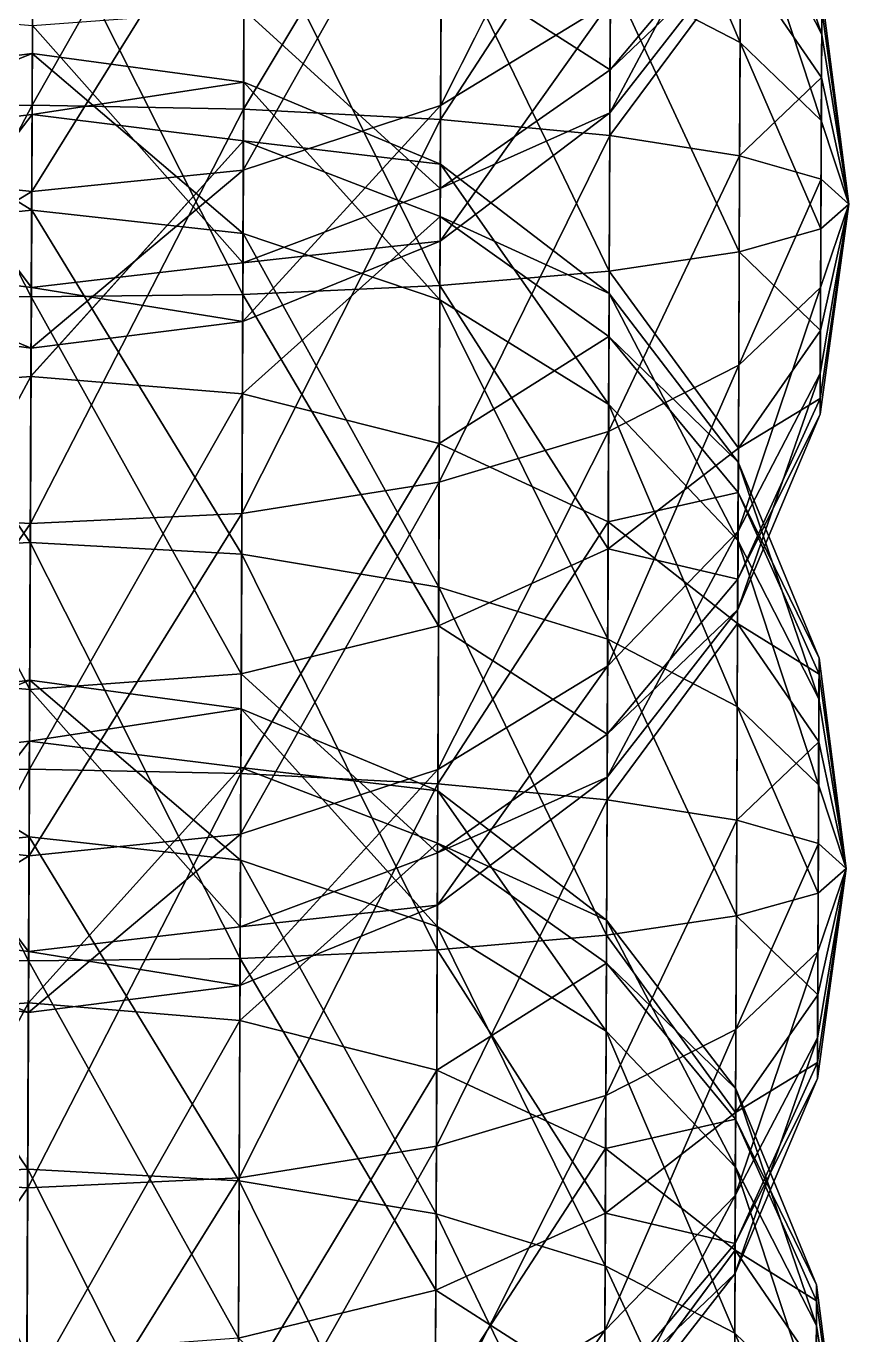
# Model space of a CAD drawing. Header units: metres. Extents: x -322 to 100, y -423 to 142.
# Drawn here: x -51.3 to -21.1, y -194.51 to -146.46 of the extents above; entities that cross this region are included whole.
import ezdxf

# ---------------------------------------------------------------- set-up
doc = ezdxf.new("R2010")
doc.units = ezdxf.units.M

msp = doc.modelspace()

# ---------------------------------------------------------------- linework, layer by layer
for points in [[(-51.02734, -134.93185, -673.1218), (-58.79435, -135.51154, -673.941), (-58.851345, -149.4447, -668.3855), (-58.851246, -149.4446, -668.3854)], [(-51.02734, -134.93185, -673.1218), (-58.851345, -149.4447, -668.3855), (-51.086346, -149.35652, -667.3703), (-51.086246, -149.35641, -667.3702)], [(-43.265335, -135.57507, -673.941), (-51.02734, -134.93185, -673.1218), (-51.086346, -149.35652, -667.3703), (-51.086246, -149.35641, -667.3702)], [(-43.265335, -135.57507, -673.941), (-51.086346, -149.35652, -667.3703), (-43.32233, -149.50822, -668.3855), (-43.32223, -149.50812, -668.3854)], [(-36.0373, -137.39734, -676.3427), (-43.265335, -135.57507, -673.941), (-43.32233, -149.50822, -668.3855), (-43.32223, -149.50812, -668.3854)], [(-25.095968, -147.05888, -710.9437), (-29.85345, -144.5856, -716.65186), (-29.81818, -135.96368, -709.852), (-29.81808, -135.96358, -709.85187)], [(-25.095968, -147.05888, -710.9437), (-29.81818, -135.96368, -709.852), (-25.07103, -140.96227, -706.1355), (-25.07093, -140.96216, -706.1354)], [(-36.0373, -137.39734, -676.3427), (-43.32233, -149.50822, -668.3855), (-36.0884, -149.88948, -671.3618), (-36.088303, -149.88937, -671.3617)], [(-29.835815, -140.2745, -680.1633), (-36.0373, -137.39734, -676.3427), (-36.0884, -149.88948, -671.3618), (-36.088303, -149.88937, -671.3617)], [(-29.822243, -136.95535, -845.6188), (-36.043095, -138.81277, -841.2388), (-36.08629, -149.37242, -849.5669), (-36.08619, -149.37231, -849.5668)], [(-29.822243, -136.95535, -845.6188), (-36.08629, -149.37242, -849.5669), (-29.857513, -145.57727, -852.41864), (-29.857414, -145.57716, -852.4185)], [(-22.097761, -146.77277, -701.80756), (-25.07103, -140.96227, -706.1355), (-25.059267, -138.08653, -698.9231), (-25.059168, -138.08643, -698.923)], [(-22.097761, -146.77277, -701.80756), (-25.059267, -138.08653, -698.9231), (-22.091673, -145.28418, -698.07416), (-22.091574, -145.28407, -698.07404)], [(-36.043095, -138.81277, -841.2388), (-43.283306, -139.96678, -838.48535), (-43.331486, -151.74454, -847.7742), (-43.331387, -151.74443, -847.77405)], [(-36.043095, -138.81277, -841.2388), (-43.331486, -151.74454, -847.7742), (-36.08629, -149.37242, -849.5669), (-36.08619, -149.37231, -849.5668)], [(-51.049465, -140.33873, -837.5462), (-58.81232, -139.90326, -838.48535), (-58.8605, -151.68102, -847.7742), (-58.8604, -151.68091, -847.77405)], [(-43.283306, -139.96678, -838.48535), (-51.049465, -140.33873, -837.5462), (-51.099342, -152.53197, -847.1627), (-51.099243, -152.53186, -847.1626)], [(-43.283306, -139.96678, -838.48535), (-51.099342, -152.53197, -847.1627), (-43.331486, -151.74454, -847.7742), (-43.331387, -151.74443, -847.77405)], [(-29.835815, -140.2745, -680.1633), (-36.0884, -149.88948, -671.3618), (-29.877539, -150.47429, -676.09644), (-29.87744, -150.47418, -676.0963)], [(-25.083498, -144.01047, -685.14246), (-29.835815, -140.2745, -680.1633), (-29.877539, -150.47429, -676.09644), (-29.87744, -150.47418, -676.0963)], [(-51.049465, -140.33873, -837.5462), (-58.8605, -151.68102, -847.7742), (-51.099342, -152.53197, -847.1627), (-51.099243, -152.53186, -847.1626)], [(-25.069626, -140.61769, -856.13513), (-29.857513, -145.57727, -852.41864), (-29.87415, -149.64415, -862.6185), (-29.87405, -149.64404, -862.6184)], [(-25.069626, -140.61769, -856.13513), (-29.87415, -149.64415, -862.6185), (-25.081388, -143.49342, -863.34753), (-25.08129, -143.49332, -863.3474)], [(-51.115143, -156.39653, -726.9559), (-58.81844, -141.40062, -723.7853), (-51.05228, -141.02867, -724.7244), (-51.05218, -141.02856, -724.7243)], [(-43.350147, -156.30835, -725.9407), (-51.115143, -156.39653, -726.9559), (-51.05228, -141.02867, -724.7244), (-51.05218, -141.02856, -724.7243)], [(-43.350147, -156.30835, -725.9407), (-51.05228, -141.02867, -724.7244), (-43.289425, -141.46414, -723.7853), (-43.289326, -141.46404, -723.78516)], [(-22.11067, -149.92862, -704.2965), (-25.095968, -147.05888, -710.9437), (-25.07103, -140.96227, -706.1355), (-25.07093, -140.96216, -706.1354)], [(-25.07103, -140.96227, -706.1355), (-25.07103, -140.96227, -706.1355), (-25.095968, -147.05888, -710.9437), (-25.09587, -147.05878, -710.9436)], [(-22.11067, -149.92862, -704.2965), (-25.07103, -140.96227, -706.1355), (-22.097761, -146.77277, -701.80756), (-22.097662, -146.77266, -701.80743)], [(-51.115143, -156.39653, -726.9559), (-58.87916, -156.24483, -725.9407), (-58.81844, -141.40062, -723.7853), (-58.81834, -141.40051, -723.78516)], [(-36.11334, -155.9863, -722.96436), (-43.350147, -156.30835, -725.9407), (-43.289425, -141.46414, -723.7853), (-43.289326, -141.46404, -723.78516)], [(-36.11334, -155.9863, -722.96436), (-43.289425, -141.46414, -723.7853), (-36.058895, -142.67735, -721.03186), (-36.058796, -142.67725, -721.03174)], [(-29.867693, -148.06628, -873.4853), (-36.064693, -144.09277, -885.9279), (-29.839878, -141.26645, -882.1073), (-29.839779, -141.26634, -882.1072)], [(-25.076826, -142.3777, -871.0315), (-29.867693, -148.06628, -873.4853), (-29.839878, -141.26645, -882.1073), (-29.839779, -141.26634, -882.1072)], [(-29.897902, -155.45232, -718.22974), (-36.11334, -155.9863, -722.96436), (-36.058895, -142.67735, -721.03186), (-36.058796, -142.67725, -721.03174)], [(-29.897902, -155.45232, -718.22974), (-36.058895, -142.67735, -721.03186), (-29.85345, -144.5856, -716.65186), (-29.853352, -144.5855, -716.65173)], [(-25.081388, -143.49342, -863.34753), (-29.867693, -148.06628, -873.4853), (-25.076826, -142.3777, -871.0315), (-25.076727, -142.3776, -871.0314)], [(-25.081388, -143.49342, -863.34753), (-29.87415, -149.64415, -862.6185), (-29.867693, -148.06628, -873.4853), (-29.867594, -148.06618, -873.48517)], [(-36.098763, -152.42084, -875.36816), (-43.307396, -145.85587, -888.32965), (-36.064693, -144.09277, -885.9279), (-36.064594, -144.09267, -885.9278)], [(-29.867693, -148.06628, -873.4853), (-36.098763, -152.42084, -875.36816), (-36.064693, -144.09277, -885.9279), (-36.064594, -144.09267, -885.9278)], [(-25.083498, -144.01047, -685.14246), (-29.877539, -150.47429, -676.09644), (-25.113, -151.22281, -682.2667), (-25.112902, -151.2227, -682.2666)], [(-22.104216, -148.35063, -690.94073), (-25.083498, -144.01047, -685.14246), (-25.113, -151.22281, -682.2667), (-25.112902, -151.2227, -682.2666)], [(-22.094036, -145.86172, -694.0966), (-25.083498, -144.01047, -685.14246), (-22.104216, -148.35063, -690.94073), (-22.104116, -148.35052, -690.9406)], [(-25.127401, -154.7428, -712.05945), (-29.897902, -155.45232, -718.22974), (-29.85345, -144.5856, -716.65186), (-29.853352, -144.5855, -716.65173)], [(-25.127401, -154.7428, -712.05945), (-29.85345, -144.5856, -716.65186), (-25.095968, -147.05888, -710.9437), (-25.09587, -147.05878, -710.9436)], [(-29.857513, -145.57727, -852.41864), (-36.08629, -149.37242, -849.5669), (-36.106667, -154.35332, -862.0591), (-36.106567, -154.35321, -862.05896)], [(-29.857513, -145.57727, -852.41864), (-36.106667, -154.35332, -862.0591), (-29.87415, -149.64415, -862.6185), (-29.87405, -149.64404, -862.6184)], [(-21.100996, -152.99924, -697.1631), (-22.097761, -146.77277, -701.80756), (-22.091673, -145.28418, -698.07416), (-22.091574, -145.28407, -698.07404)], [(-21.100996, -152.99924, -697.1631), (-22.091673, -145.28418, -698.07416), (-22.094036, -145.86172, -694.0966), (-22.093937, -145.86162, -694.0965)], [(-51.11374, -156.05196, -876.9555), (-58.87441, -155.08107, -876.5518), (-58.83641, -145.79233, -888.32965), (-58.83631, -145.79222, -888.3295)], [(-51.11374, -156.05196, -876.9555), (-58.83641, -145.79233, -888.32965), (-51.0744, -146.43555, -889.1488), (-51.074303, -146.43544, -889.1487)], [(-43.345394, -155.14459, -876.5518), (-51.0744, -146.43555, -889.1488), (-43.307396, -145.85587, -888.32965), (-43.307297, -145.85576, -888.3295)], [(-36.098763, -152.42084, -875.36816), (-43.345394, -155.14459, -876.5518), (-43.307396, -145.85587, -888.32965), (-43.307297, -145.85576, -888.3295)], [(-21.100996, -152.99924, -697.1631), (-22.094036, -145.86172, -694.0966), (-22.104216, -148.35063, -690.94073), (-22.104116, -148.35052, -690.9406)], [(-43.345394, -155.14459, -876.5518), (-51.11374, -156.05196, -876.9555), (-51.0744, -146.43555, -889.1488), (-51.074303, -146.43544, -889.1487)], [(-21.100996, -152.99924, -697.1631), (-22.11067, -149.92862, -704.2965), (-22.097761, -146.77277, -701.80756), (-22.097662, -146.77266, -701.80743)], [(-22.097761, -146.77277, -701.80756), (-22.097761, -146.77277, -701.80756), (-22.11067, -149.92862, -704.2965), (-22.11057, -149.92851, -704.2964)], [(-51.078636, -147.46965, -532.7387), (-58.847298, -148.45305, -532.6188), (-58.856113, -150.60846, -517.7744), (-58.856014, -150.60835, -517.7743)], [(-51.078636, -147.46965, -532.7387), (-58.856113, -150.60846, -517.7744), (-51.087765, -149.7011, -517.3707), (-51.087666, -149.70099, -517.3706)], [(-51.10216, -153.2211, -547.1635), (-58.847298, -148.45305, -532.6188), (-51.078636, -147.46965, -532.7387), (-51.078537, -147.46954, -532.7386)], [(-43.34101, -154.07204, -546.55206), (-51.10216, -153.2211, -547.1635), (-51.078636, -147.46965, -532.7387), (-51.078537, -147.46954, -532.7386)], [(-43.318283, -148.51657, -532.6188), (-51.078636, -147.46965, -532.7387), (-51.087765, -149.7011, -517.3707), (-51.087666, -149.70099, -517.3706)], [(-43.34101, -154.07204, -546.55206), (-51.078636, -147.46965, -532.7387), (-43.318283, -148.51657, -532.6188), (-43.318184, -148.51646, -532.61865)], [(-22.126942, -153.90611, -704.874), (-25.127401, -154.7428, -712.05945), (-25.095968, -147.05888, -710.9437), (-25.09587, -147.05878, -710.9436)], [(-22.126942, -153.90611, -704.874), (-25.095968, -147.05888, -710.9437), (-22.11067, -149.92862, -704.2965), (-22.11057, -149.92851, -704.2964)], [(-51.10216, -153.2211, -547.1635), (-58.87002, -154.00851, -546.55206), (-58.847298, -148.45305, -532.6188), (-58.8472, -148.45294, -532.61865)], [(-29.87415, -149.64415, -862.6185), (-36.098763, -152.42084, -875.36816), (-29.867693, -148.06628, -873.4853), (-29.867594, -148.06618, -873.48517)], [(-22.104216, -148.35063, -690.94073), (-25.113, -151.22281, -682.2667), (-22.119488, -152.08401, -689.45215), (-22.119389, -152.08391, -689.452)], [(-21.100996, -152.99924, -697.1631), (-22.104216, -148.35063, -690.94073), (-22.119488, -152.08401, -689.45215), (-22.119389, -152.08391, -689.452)], [(-43.318283, -148.51657, -532.6188), (-51.087765, -149.7011, -517.3707), (-43.327103, -150.67198, -517.7744), (-43.327003, -150.67188, -517.7743)], [(-36.115463, -156.50334, -544.75934), (-43.34101, -154.07204, -546.55206), (-43.318283, -148.51657, -532.6188), (-43.318184, -148.51646, -532.61865)], [(-36.09509, -151.52245, -532.26715), (-43.318283, -148.51657, -532.6188), (-43.327103, -150.67198, -517.7744), (-43.327003, -150.67188, -517.7743)], [(-36.115463, -156.50334, -544.75934), (-43.318283, -148.51657, -532.6188), (-36.09509, -151.52245, -532.26715), (-36.09499, -151.52234, -532.267)], [(-51.086346, -149.35652, -667.3703), (-58.851345, -149.4447, -668.3855), (-58.912067, -164.28891, -670.5409), (-58.91197, -164.2888, -670.5408)], [(-51.086346, -149.35652, -667.3703), (-58.912067, -164.28891, -670.5409), (-51.14921, -164.72438, -669.60175), (-51.149113, -164.72427, -669.6016)], [(-43.32233, -149.50822, -668.3855), (-51.086346, -149.35652, -667.3703), (-51.14921, -164.72438, -669.60175), (-51.149113, -164.72427, -669.6016)], [(-36.08629, -149.37242, -849.5669), (-43.331486, -151.74454, -847.7742), (-43.35421, -157.3, -861.70746), (-43.35411, -157.2999, -861.70734)], [(-36.08629, -149.37242, -849.5669), (-43.35421, -157.3, -861.70746), (-36.106667, -154.35332, -862.0591), (-36.106567, -154.35321, -862.05896)], [(-51.087765, -149.7011, -517.3707), (-58.856113, -150.60846, -517.7744), (-58.89411, -159.89719, -505.99658), (-58.894012, -159.89708, -505.9965)], [(-51.087765, -149.7011, -517.3707), (-58.89411, -159.89719, -505.99658), (-51.1271, -159.3175, -505.1774), (-51.127003, -159.3174, -505.1773)], [(-43.32233, -149.50822, -668.3855), (-51.14921, -164.72438, -669.60175), (-43.383053, -164.35243, -670.5409), (-43.382954, -164.35233, -670.5408)], [(-43.327103, -150.67198, -517.7744), (-51.087765, -149.7011, -517.3707), (-51.1271, -159.3175, -505.1774), (-51.127003, -159.3174, -505.1773)], [(-36.0884, -149.88948, -671.3618), (-43.32233, -149.50822, -668.3855), (-43.383053, -164.35243, -670.5409), (-43.382954, -164.35233, -670.5408)], [(-36.0884, -149.88948, -671.3618), (-43.383053, -164.35243, -670.5409), (-36.14284, -163.19843, -673.2943), (-36.142742, -163.19832, -673.2942)], [(-29.877539, -150.47429, -676.09644), (-36.0884, -149.88948, -671.3618), (-36.14284, -163.19843, -673.2943), (-36.142742, -163.19832, -673.2942)], [(-29.87415, -149.64415, -862.6185), (-36.106667, -154.35332, -862.0591), (-36.098763, -152.42084, -875.36816), (-36.098663, -152.42073, -875.36804)], [(-21.100996, -152.99924, -697.1631), (-22.126942, -153.90611, -704.874), (-22.11067, -149.92862, -704.2965), (-22.11057, -149.92851, -704.2964)], [(-43.327103, -150.67198, -517.7744), (-51.1271, -159.3175, -505.1774), (-43.365097, -159.96072, -505.99658), (-43.364998, -159.96062, -505.9965)], [(-36.102993, -153.45494, -518.95807), (-43.327103, -150.67198, -517.7744), (-43.365097, -159.96072, -505.99658), (-43.364998, -159.96062, -505.9965)], [(-36.09509, -151.52245, -532.26715), (-43.327103, -150.67198, -517.7744), (-36.102993, -153.45494, -518.95807), (-36.102894, -153.45483, -518.95795)], [(-29.877539, -150.47429, -676.09644), (-36.14284, -163.19843, -673.2943), (-29.92199, -161.341, -677.6743), (-29.92189, -161.3409, -677.6742)], [(-25.113, -151.22281, -682.2667), (-29.877539, -150.47429, -676.09644), (-29.92199, -161.341, -677.6743), (-29.92189, -161.3409, -677.6742)], [(-25.113, -151.22281, -682.2667), (-29.92199, -161.341, -677.6743), (-25.144434, -158.90672, -683.38245), (-25.144335, -158.90662, -683.3823)], [(-22.119488, -152.08401, -689.45215), (-25.113, -151.22281, -682.2667), (-25.144434, -158.90672, -683.38245), (-25.144335, -158.90662, -683.3823)], [(-51.099342, -152.53197, -847.1627), (-58.8605, -151.68102, -847.7742), (-58.883224, -157.23648, -861.70746), (-58.883125, -157.23637, -861.70734)], [(-43.331486, -151.74454, -847.7742), (-51.099342, -152.53197, -847.1627), (-51.122868, -158.2834, -861.5875), (-51.12277, -158.2833, -861.5874)], [(-43.331486, -151.74454, -847.7742), (-51.122868, -158.2834, -861.5875), (-43.35421, -157.3, -861.70746), (-43.35411, -157.2999, -861.70734)], [(-29.917942, -160.34933, -541.9076), (-36.115463, -156.50334, -544.75934), (-36.09509, -151.52245, -532.26715), (-36.09499, -151.52234, -532.267)], [(-29.901306, -156.28246, -531.7077), (-36.09509, -151.52245, -532.26715), (-36.102993, -153.45494, -518.95807), (-36.102894, -153.45483, -518.95795)], [(-29.917942, -160.34933, -541.9076), (-36.09509, -151.52245, -532.26715), (-29.901306, -156.28246, -531.7077), (-29.901207, -156.28235, -531.7076)], [(-22.119488, -152.08401, -689.45215), (-25.144434, -158.90672, -683.38245), (-22.13576, -156.06151, -690.02966), (-22.13566, -156.0614, -690.02954)], [(-21.100996, -152.99924, -697.1631), (-22.119488, -152.08401, -689.45215), (-22.13576, -156.06151, -690.02966), (-22.13566, -156.0614, -690.02954)], [(-51.099342, -152.53197, -847.1627), (-58.883224, -157.23648, -861.70746), (-51.122868, -158.2834, -861.5875), (-51.12277, -158.2833, -861.5874)], [(-36.106667, -154.35332, -862.0591), (-43.345394, -155.14459, -876.5518), (-36.098763, -152.42084, -875.36816), (-36.098663, -152.42073, -875.36804)], [(-51.152042, -165.41432, -556.78), (-58.87002, -154.00851, -546.55206), (-51.10216, -153.2211, -547.1635), (-51.102062, -153.221, -547.1634)], [(-43.389187, -165.8498, -555.8409), (-51.152042, -165.41432, -556.78), (-51.10216, -153.2211, -547.1635), (-51.102062, -153.221, -547.1634)], [(-51.10216, -153.2211, -547.1635), (-51.10216, -153.2211, -547.1635), (-51.152042, -165.41432, -556.78), (-51.151943, -165.41422, -556.7799)], [(-43.389187, -165.8498, -555.8409), (-51.10216, -153.2211, -547.1635), (-43.34101, -154.07204, -546.55206), (-43.34091, -154.07193, -546.55194)], [(-21.100996, -152.99924, -697.1631), (-22.148668, -159.21736, -692.5186), (-22.154757, -160.70593, -696.252), (-22.154657, -160.70583, -696.2519)], [(-21.100996, -152.99924, -697.1631), (-22.154757, -160.70593, -696.252), (-22.152393, -160.1284, -700.22955), (-22.152294, -160.1283, -700.22943)], [(-21.100996, -152.99924, -697.1631), (-22.152393, -160.1284, -700.22955), (-22.142214, -157.63948, -703.38544), (-22.142115, -157.63937, -703.3853)], [(-21.100996, -152.99924, -697.1631), (-22.13576, -156.06151, -690.02966), (-22.148668, -159.21736, -692.5186), (-22.14857, -159.21725, -692.5185)], [(-21.100996, -152.99924, -697.1631), (-22.142214, -157.63948, -703.38544), (-22.126942, -153.90611, -704.874), (-22.126842, -153.906, -704.8739)], [(-36.102993, -153.45494, -518.95807), (-43.365097, -159.96072, -505.99658), (-36.137062, -161.78299, -508.39832), (-36.136963, -161.78288, -508.39822)], [(-29.907763, -157.86032, -520.84094), (-36.102993, -153.45494, -518.95807), (-36.137062, -161.78299, -508.39832), (-36.136963, -161.78288, -508.39822)], [(-29.901306, -156.28246, -531.7077), (-36.102993, -153.45494, -518.95807), (-29.907763, -157.86032, -520.84094), (-29.907663, -157.86021, -520.8408)], [(-51.152042, -165.41432, -556.78), (-58.9182, -165.78627, -555.8409), (-58.87002, -154.00851, -546.55206), (-58.869923, -154.0084, -546.55194)], [(-36.158657, -167.063, -553.08746), (-43.389187, -165.8498, -555.8409), (-43.34101, -154.07204, -546.55206), (-43.34091, -154.07193, -546.55194)], [(-43.34101, -154.07204, -546.55206), (-43.34101, -154.07204, -546.55206), (-43.389187, -165.8498, -555.8409), (-43.389088, -165.84969, -555.84076)], [(-36.158657, -167.063, -553.08746), (-43.34101, -154.07204, -546.55206), (-36.115463, -156.50334, -544.75934), (-36.115364, -156.50323, -544.7592)], [(-22.142214, -157.63948, -703.38544), (-25.127401, -154.7428, -712.05945), (-22.126942, -153.90611, -704.874), (-22.126842, -153.906, -704.8739)], [(-36.106667, -154.35332, -862.0591), (-43.35421, -157.3, -861.70746), (-43.345394, -155.14459, -876.5518), (-43.345295, -155.14449, -876.5517)], [(-51.122868, -158.2834, -861.5875), (-58.883224, -157.23648, -861.70746), (-58.87441, -155.08107, -876.5518), (-58.87431, -155.08096, -876.5517)], [(-51.122868, -158.2834, -861.5875), (-58.87441, -155.08107, -876.5518), (-51.11374, -156.05196, -876.9555), (-51.11364, -156.05185, -876.9554)], [(-43.35421, -157.3, -861.70746), (-51.11374, -156.05196, -876.9555), (-43.345394, -155.14459, -876.5518), (-43.345295, -155.14449, -876.5517)], [(-25.156904, -161.95514, -709.1837), (-29.897902, -155.45232, -718.22974), (-25.127401, -154.7428, -712.05945), (-25.127302, -154.74269, -712.0593)], [(-22.142214, -157.63948, -703.38544), (-25.156904, -161.95514, -709.1837), (-25.127401, -154.7428, -712.05945), (-25.127302, -154.74269, -712.0593)], [(-29.939625, -165.6521, -714.16284), (-36.11334, -155.9863, -722.96436), (-29.897902, -155.45232, -718.22974), (-29.897802, -155.45221, -718.2296)], [(-25.156904, -161.95514, -709.1837), (-29.939625, -165.6521, -714.16284), (-29.897902, -155.45232, -718.22974), (-29.897802, -155.45221, -718.2296)], [(-43.35421, -157.3, -861.70746), (-51.122868, -158.2834, -861.5875), (-51.11374, -156.05196, -876.9555), (-51.11364, -156.05185, -876.9554)], [(-36.16444, -168.47842, -717.98346), (-43.350147, -156.30835, -725.9407), (-36.11334, -155.9863, -722.96436), (-36.11324, -155.98619, -722.96423)], [(-29.939625, -165.6521, -714.16284), (-36.16444, -168.47842, -717.98346), (-36.11334, -155.9863, -722.96436), (-36.11324, -155.98619, -722.96423)], [(-22.13576, -156.06151, -690.02966), (-25.144434, -158.90672, -683.38245), (-25.169373, -165.00334, -688.1907), (-25.169273, -165.00323, -688.19055)], [(-22.13576, -156.06151, -690.02966), (-25.169373, -165.00334, -688.1907), (-22.148668, -159.21736, -692.5186), (-22.14857, -159.21725, -692.5185)], [(-51.17415, -170.8212, -721.20435), (-58.936157, -170.17798, -720.3852), (-58.87916, -156.24483, -725.9407), (-58.879063, -156.24472, -725.94055)], [(-51.17415, -170.8212, -721.20435), (-58.87916, -156.24483, -725.9407), (-51.115143, -156.39653, -726.9559), (-51.115044, -156.39642, -726.95575)], [(-43.407143, -170.24152, -720.3852), (-51.17415, -170.8212, -721.20435), (-51.115143, -156.39653, -726.9559), (-51.115044, -156.39642, -726.95575)], [(-43.407143, -170.24152, -720.3852), (-51.115143, -156.39653, -726.9559), (-43.350147, -156.30835, -725.9407), (-43.350048, -156.30824, -725.94055)], [(-36.16444, -168.47842, -717.98346), (-43.407143, -170.24152, -720.3852), (-43.350147, -156.30835, -725.9407), (-43.350048, -156.30824, -725.94055)], [(-29.953213, -168.97125, -548.70746), (-36.158657, -167.063, -553.08746), (-36.115463, -156.50334, -544.75934), (-36.115364, -156.50323, -544.7592)], [(-36.115463, -156.50334, -544.75934), (-36.115463, -156.50334, -544.75934), (-36.158657, -167.063, -553.08746), (-36.158558, -167.0629, -553.08734)], [(-29.953213, -168.97125, -548.70746), (-36.115463, -156.50334, -544.75934), (-29.917942, -160.34933, -541.9076), (-29.917843, -160.34923, -541.9075)], [(-25.170792, -165.34792, -538.1911), (-29.917942, -160.34933, -541.9076), (-29.901306, -156.28246, -531.7077), (-29.901207, -156.28235, -531.7076)], [(-25.159029, -162.47218, -530.9787), (-29.901306, -156.28246, -531.7077), (-29.907763, -157.86032, -520.84094), (-29.907663, -157.86021, -520.8408)], [(-25.170792, -165.34792, -538.1911), (-29.901306, -156.28246, -531.7077), (-25.159029, -162.47218, -530.9787), (-25.15893, -162.47208, -530.9786)], [(-29.907763, -157.86032, -520.84094), (-36.137062, -161.78299, -508.39832), (-29.935577, -164.66016, -512.21893), (-29.935478, -164.66005, -512.2188)], [(-25.163591, -163.5879, -523.29474), (-29.907763, -157.86032, -520.84094), (-29.935577, -164.66016, -512.21893), (-29.935478, -164.66005, -512.2188)], [(-25.159029, -162.47218, -530.9787), (-29.907763, -157.86032, -520.84094), (-25.163591, -163.5879, -523.29474), (-25.163492, -163.5878, -523.2946)], [(-22.152393, -160.1284, -700.22955), (-25.156904, -161.95514, -709.1837), (-22.142214, -157.63948, -703.38544), (-22.142115, -157.63937, -703.3853)], [(-25.144434, -158.90672, -683.38245), (-29.92199, -161.341, -677.6743), (-29.95726, -169.96292, -684.4742), (-29.95716, -169.96281, -684.47406)], [(-25.144434, -158.90672, -683.38245), (-29.95726, -169.96292, -684.4742), (-25.169373, -165.00334, -688.1907), (-25.169273, -165.00323, -688.19055)], [(-51.1271, -159.3175, -505.1774), (-58.89411, -159.89719, -505.99658), (-58.951107, -173.83035, -500.44107), (-58.951008, -173.83025, -500.44098)], [(-51.1271, -159.3175, -505.1774), (-58.951107, -173.83035, -500.44107), (-51.186108, -173.74217, -499.4259), (-51.18601, -173.74207, -499.4258)], [(-43.365097, -159.96072, -505.99658), (-51.1271, -159.3175, -505.1774), (-51.186108, -173.74217, -499.4259), (-51.18601, -173.74207, -499.4258)], [(-22.148668, -159.21736, -692.5186), (-25.169373, -165.00334, -688.1907), (-25.181135, -167.87907, -695.4031), (-25.181036, -167.87897, -695.40295)], [(-22.148668, -159.21736, -692.5186), (-25.181135, -167.87907, -695.4031), (-22.154757, -160.70593, -696.252), (-22.154657, -160.70583, -696.2519)], [(-43.365097, -159.96072, -505.99658), (-51.186108, -173.74217, -499.4259), (-43.422092, -173.89388, -500.44107), (-43.421993, -173.89377, -500.44098)], [(-36.137062, -161.78299, -508.39832), (-43.365097, -159.96072, -505.99658), (-43.422092, -173.89388, -500.44107), (-43.421993, -173.89377, -500.44098)], [(-25.19573, -171.44453, -542.9993), (-29.953213, -168.97125, -548.70746), (-29.917942, -160.34933, -541.9076), (-29.917843, -160.34923, -541.9075)], [(-29.917942, -160.34933, -541.9076), (-29.917942, -160.34933, -541.9076), (-29.953213, -168.97125, -548.70746), (-29.953114, -168.97115, -548.70734)], [(-25.19573, -171.44453, -542.9993), (-29.917942, -160.34933, -541.9076), (-25.170792, -165.34792, -538.1911), (-25.170692, -165.34781, -538.191)], [(-22.154757, -160.70593, -696.252), (-25.176573, -166.76335, -703.08704), (-22.152393, -160.1284, -700.22955), (-22.152294, -160.1283, -700.22943)], [(-22.152393, -160.1284, -700.22955), (-25.176573, -166.76335, -703.08704), (-25.156904, -161.95514, -709.1837), (-25.156805, -161.95503, -709.1836)], [(-22.154757, -160.70593, -696.252), (-25.181135, -167.87907, -695.4031), (-25.176573, -166.76335, -703.08704), (-25.176474, -166.76324, -703.0869)], [(-29.92199, -161.341, -677.6743), (-36.14284, -163.19843, -673.2943), (-36.186035, -173.75807, -681.62244), (-36.185936, -173.75797, -681.6223)], [(-29.92199, -161.341, -677.6743), (-36.186035, -173.75807, -681.62244), (-29.95726, -169.96292, -684.4742), (-29.95716, -169.96281, -684.47406)], [(-36.137062, -161.78299, -508.39832), (-43.422092, -173.89388, -500.44107), (-36.188164, -174.27513, -503.4174), (-36.188065, -174.27502, -503.4173)], [(-29.935577, -164.66016, -512.21893), (-36.137062, -161.78299, -508.39832), (-36.188164, -174.27513, -503.4174), (-36.188065, -174.27502, -503.4173)], [(-25.176573, -166.76335, -703.08704), (-29.939625, -165.6521, -714.16284), (-25.156904, -161.95514, -709.1837), (-25.156805, -161.95503, -709.1836)], [(-22.197523, -171.15842, -533.86316), (-25.170792, -165.34792, -538.1911), (-25.159029, -162.47218, -530.9787), (-25.15893, -162.47208, -530.9786)], [(-22.191435, -169.66983, -530.12976), (-25.159029, -162.47218, -530.9787), (-25.163591, -163.5879, -523.29474), (-25.163492, -163.5878, -523.2946)], [(-22.197523, -171.15842, -533.86316), (-25.159029, -162.47218, -530.9787), (-22.191435, -169.66983, -530.12976), (-22.191336, -169.66972, -530.12964)], [(-36.14284, -163.19843, -673.2943), (-43.383053, -164.35243, -670.5409), (-43.431232, -176.13019, -679.8297), (-43.431133, -176.13008, -679.8296)], [(-36.14284, -163.19843, -673.2943), (-43.431232, -176.13019, -679.8297), (-36.186035, -173.75807, -681.62244), (-36.185936, -173.75797, -681.6223)], [(-25.163591, -163.5879, -523.29474), (-29.935577, -164.66016, -512.21893), (-25.18326, -168.39612, -517.19806), (-25.18316, -168.39601, -517.19794)], [(-22.193798, -170.24738, -526.1522), (-25.163591, -163.5879, -523.29474), (-25.18326, -168.39612, -517.19806), (-25.18316, -168.39601, -517.19794)], [(-22.191435, -169.66983, -530.12976), (-25.163591, -163.5879, -523.29474), (-22.193798, -170.24738, -526.1522), (-22.193699, -170.24727, -526.1521)], [(-51.14921, -164.72438, -669.60175), (-58.912067, -164.28891, -670.5409), (-58.960247, -176.06667, -679.8297), (-58.960148, -176.06656, -679.8296)], [(-51.14921, -164.72438, -669.60175), (-58.960247, -176.06667, -679.8297), (-51.19909, -176.91762, -679.21826), (-51.19899, -176.91751, -679.21814)], [(-43.383053, -164.35243, -670.5409), (-51.14921, -164.72438, -669.60175), (-51.19909, -176.91762, -679.21826), (-51.19899, -176.91751, -679.21814)], [(-43.383053, -164.35243, -670.5409), (-51.19909, -176.91762, -679.21826), (-43.431232, -176.13019, -679.8297), (-43.431133, -176.13008, -679.8296)], [(-29.935577, -164.66016, -512.21893), (-36.188164, -174.27513, -503.4174), (-29.9773, -174.85994, -508.152), (-29.977201, -174.85983, -508.15192)], [(-25.18326, -168.39612, -517.19806), (-29.935577, -164.66016, -512.21893), (-29.9773, -174.85994, -508.152), (-29.977201, -174.85983, -508.15192)], [(-25.169373, -165.00334, -688.1907), (-29.95726, -169.96292, -684.4742), (-29.973896, -174.0298, -694.6741), (-29.973797, -174.0297, -694.67395)], [(-25.169373, -165.00334, -688.1907), (-29.973896, -174.0298, -694.6741), (-25.181135, -167.87907, -695.4031), (-25.181036, -167.87897, -695.40295)], [(-51.214905, -180.78218, -559.0115), (-58.9182, -165.78627, -555.8409), (-51.152042, -165.41432, -556.78), (-51.151943, -165.41422, -556.7799)], [(-43.44991, -180.694, -557.9963), (-51.214905, -180.78218, -559.0115), (-51.152042, -165.41432, -556.78), (-51.151943, -165.41422, -556.7799)], [(-43.44991, -180.694, -557.9963), (-51.152042, -165.41432, -556.78), (-43.389187, -165.8498, -555.8409), (-43.389088, -165.84969, -555.84076)], [(-29.96744, -172.45193, -705.54083), (-36.16444, -168.47842, -717.98346), (-29.939625, -165.6521, -714.16284), (-29.939526, -165.652, -714.1627)], [(-25.176573, -166.76335, -703.08704), (-29.96744, -172.45193, -705.54083), (-29.939625, -165.6521, -714.16284), (-29.939526, -165.652, -714.1627)], [(-22.210432, -174.31427, -536.3521), (-25.19573, -171.44453, -542.9993), (-25.170792, -165.34792, -538.1911), (-25.170692, -165.34781, -538.191)], [(-25.170792, -165.34792, -538.1911), (-25.170792, -165.34792, -538.1911), (-25.19573, -171.44453, -542.9993), (-25.195631, -171.44443, -542.9992)], [(-22.210432, -174.31427, -536.3521), (-25.170792, -165.34792, -538.1911), (-22.197523, -171.15842, -533.86316), (-22.197424, -171.15831, -533.86304)], [(-51.214905, -180.78218, -559.0115), (-58.978924, -180.63048, -557.9963), (-58.9182, -165.78627, -555.8409), (-58.918102, -165.78616, -555.84076)], [(-36.2131, -180.37195, -555.01996), (-43.44991, -180.694, -557.9963), (-43.389187, -165.8498, -555.8409), (-43.389088, -165.84969, -555.84076)], [(-36.2131, -180.37195, -555.01996), (-43.389187, -165.8498, -555.8409), (-36.158657, -167.063, -553.08746), (-36.158558, -167.0629, -553.08734)], [(-29.997663, -179.83797, -550.28534), (-36.2131, -180.37195, -555.01996), (-36.158657, -167.063, -553.08746), (-36.158558, -167.0629, -553.08734)], [(-29.997663, -179.83797, -550.28534), (-36.158657, -167.063, -553.08746), (-29.953213, -168.97125, -548.70746), (-29.953114, -168.97115, -548.70734)], [(-25.181135, -167.87907, -695.4031), (-29.96744, -172.45193, -705.54083), (-25.176573, -166.76335, -703.08704), (-25.176474, -166.76324, -703.0869)], [(-25.181135, -167.87907, -695.4031), (-29.973896, -174.0298, -694.6741), (-29.96744, -172.45193, -705.54083), (-29.96734, -172.45183, -705.5407)], [(-36.19851, -176.80649, -707.4237), (-43.407143, -170.24152, -720.3852), (-36.16444, -168.47842, -717.98346), (-36.16434, -168.47832, -717.98334)], [(-29.96744, -172.45193, -705.54083), (-36.19851, -176.80649, -707.4237), (-36.16444, -168.47842, -717.98346), (-36.16434, -168.47832, -717.98334)], [(-25.18326, -168.39612, -517.19806), (-29.9773, -174.85994, -508.152), (-25.212763, -175.60846, -514.3223), (-25.212664, -175.60835, -514.3222)], [(-22.203978, -172.73628, -522.99634), (-25.18326, -168.39612, -517.19806), (-25.212763, -175.60846, -514.3223), (-25.212664, -175.60835, -514.3222)], [(-22.193798, -170.24738, -526.1522), (-25.18326, -168.39612, -517.19806), (-22.203978, -172.73628, -522.99634), (-22.203878, -172.73618, -522.9962)], [(-25.227163, -179.12845, -544.11505), (-29.997663, -179.83797, -550.28534), (-29.953213, -168.97125, -548.70746), (-29.953114, -168.97115, -548.70734)], [(-25.227163, -179.12845, -544.11505), (-29.953213, -168.97125, -548.70746), (-25.19573, -171.44453, -542.9993), (-25.195631, -171.44443, -542.9992)], [(-29.95726, -169.96292, -684.4742), (-36.186035, -173.75807, -681.62244), (-36.206413, -178.73897, -694.1146), (-36.206314, -178.73886, -694.1145)], [(-29.95726, -169.96292, -684.4742), (-36.206413, -178.73897, -694.1146), (-29.973896, -174.0298, -694.6741), (-29.973797, -174.0297, -694.67395)], [(-21.200758, -177.38489, -529.2187), (-22.197523, -171.15842, -533.86316), (-22.191435, -169.66983, -530.12976), (-22.191336, -169.66972, -530.12964)], [(-21.200758, -177.38489, -529.2187), (-22.191435, -169.66983, -530.12976), (-22.193798, -170.24738, -526.1522), (-22.193699, -170.24727, -526.1521)], [(-51.213486, -180.4376, -709.01105), (-58.974155, -179.46672, -708.60736), (-58.936157, -170.17798, -720.3852), (-58.936058, -170.17787, -720.3851)], [(-51.172752, -170.47704, -964.7927), (-58.941414, -171.46043, -964.6728), (-58.95023, -173.61584, -949.8285), (-58.95013, -173.61574, -949.82837)], [(-51.172752, -170.47704, -964.7927), (-58.95023, -173.61584, -949.8285), (-51.18188, -172.70848, -949.42474), (-51.18178, -172.70837, -949.4246)], [(-51.196278, -176.22849, -979.2175), (-58.941414, -171.46043, -964.6728), (-51.172752, -170.47704, -964.7927), (-51.172653, -170.47693, -964.7926)], [(-51.213486, -180.4376, -709.01105), (-58.936157, -170.17798, -720.3852), (-51.17415, -170.8212, -721.20435), (-51.17405, -170.82109, -721.2042)], [(-43.435127, -177.07942, -978.6061), (-51.196278, -176.22849, -979.2175), (-51.172752, -170.47704, -964.7927), (-51.172653, -170.47693, -964.7926)], [(-43.4124, -171.52396, -964.6728), (-51.172752, -170.47704, -964.7927), (-51.18188, -172.70848, -949.42474), (-51.18178, -172.70837, -949.4246)], [(-43.44514, -179.53024, -708.60736), (-51.17415, -170.8212, -721.20435), (-43.407143, -170.24152, -720.3852), (-43.407043, -170.24141, -720.3851)], [(-43.435127, -177.07942, -978.6061), (-51.172752, -170.47704, -964.7927), (-43.4124, -171.52396, -964.6728), (-43.4123, -171.52385, -964.67267)], [(-36.19851, -176.80649, -707.4237), (-43.44514, -179.53024, -708.60736), (-43.407143, -170.24152, -720.3852), (-43.407043, -170.24141, -720.3851)], [(-21.200758, -177.38489, -529.2187), (-22.193798, -170.24738, -526.1522), (-22.203978, -172.73628, -522.99634), (-22.203878, -172.73618, -522.9962)], [(-43.44514, -179.53024, -708.60736), (-51.213486, -180.4376, -709.01105), (-51.17415, -170.8212, -721.20435), (-51.17405, -170.82109, -721.2042)], [(-51.196278, -176.22849, -979.2175), (-58.964138, -177.0159, -978.6061), (-58.941414, -171.46043, -964.6728), (-58.941315, -171.46033, -964.67267)], [(-43.4124, -171.52396, -964.6728), (-51.18188, -172.70848, -949.42474), (-43.42122, -173.67937, -949.8285), (-43.42112, -173.67926, -949.82837)], [(-36.20958, -179.51073, -976.81335), (-43.435127, -177.07942, -978.6061), (-43.4124, -171.52396, -964.6728), (-43.4123, -171.52385, -964.67267)], [(-36.189205, -174.52983, -964.32117), (-43.4124, -171.52396, -964.6728), (-43.42122, -173.67937, -949.8285), (-43.42112, -173.67926, -949.82837)], [(-36.20958, -179.51073, -976.81335), (-43.4124, -171.52396, -964.6728), (-36.189205, -174.52983, -964.32117), (-36.189106, -174.52972, -964.32104)], [(-22.226704, -178.29176, -536.9296), (-25.227163, -179.12845, -544.11505), (-25.19573, -171.44453, -542.9993), (-25.195631, -171.44443, -542.9992)], [(-22.226704, -178.29176, -536.9296), (-25.19573, -171.44453, -542.9993), (-22.210432, -174.31427, -536.3521), (-22.210333, -174.31416, -536.352)], [(-21.200758, -177.38489, -529.2187), (-22.210432, -174.31427, -536.3521), (-22.197523, -171.15842, -533.86316), (-22.197424, -171.15831, -533.86304)], [(-22.197523, -171.15842, -533.86316), (-22.197523, -171.15842, -533.86316), (-22.210432, -174.31427, -536.3521), (-22.210333, -174.31416, -536.352)], [(-29.973896, -174.0298, -694.6741), (-36.19851, -176.80649, -707.4237), (-29.96744, -172.45193, -705.54083), (-29.96734, -172.45183, -705.5407)], [(-51.18188, -172.70848, -949.42474), (-58.95023, -173.61584, -949.8285), (-58.988228, -182.90457, -938.0506), (-58.98813, -182.90446, -938.0505)], [(-51.18188, -172.70848, -949.42474), (-58.988228, -182.90457, -938.0506), (-51.22122, -182.32489, -937.23145), (-51.22112, -182.32478, -937.2313)], [(-43.42122, -173.67937, -949.8285), (-51.18188, -172.70848, -949.42474), (-51.22122, -182.32489, -937.23145), (-51.22112, -182.32478, -937.2313)], [(-22.203978, -172.73628, -522.99634), (-25.212763, -175.60846, -514.3223), (-22.21925, -176.46967, -521.50775), (-22.21915, -176.46956, -521.5076)], [(-21.200758, -177.38489, -529.2187), (-22.203978, -172.73628, -522.99634), (-22.21925, -176.46967, -521.50775), (-22.21915, -176.46956, -521.5076)], [(-51.186108, -173.74217, -499.4259), (-58.951107, -173.83035, -500.44107), (-59.01183, -188.67456, -502.5965), (-59.01173, -188.67445, -502.5964)], [(-51.186108, -173.74217, -499.4259), (-59.01183, -188.67456, -502.5965), (-51.248974, -189.11003, -501.65738), (-51.248875, -189.10992, -501.6573)], [(-43.422092, -173.89388, -500.44107), (-51.186108, -173.74217, -499.4259), (-51.248974, -189.11003, -501.65738), (-51.248875, -189.10992, -501.6573)], [(-43.422092, -173.89388, -500.44107), (-51.248974, -189.11003, -501.65738), (-43.482815, -188.73808, -502.5965), (-43.482716, -188.73798, -502.5964)], [(-43.42122, -173.67937, -949.8285), (-51.22122, -182.32489, -937.23145), (-43.459213, -182.96811, -938.0506), (-43.459114, -182.968, -938.0505)], [(-36.188164, -174.27513, -503.4174), (-43.422092, -173.89388, -500.44107), (-43.482815, -188.73808, -502.5965), (-43.482716, -188.73798, -502.5964)], [(-36.19711, -176.46233, -951.0121), (-43.42122, -173.67937, -949.8285), (-43.459213, -182.96811, -938.0506), (-43.459114, -182.968, -938.0505)], [(-36.186035, -173.75807, -681.62244), (-43.431232, -176.13019, -679.8297), (-43.453957, -181.68565, -693.763), (-43.453857, -181.68555, -693.7629)], [(-36.186035, -173.75807, -681.62244), (-43.453957, -181.68565, -693.763), (-36.206413, -178.73897, -694.1146), (-36.206314, -178.73886, -694.1145)], [(-36.189205, -174.52983, -964.32117), (-43.42122, -173.67937, -949.8285), (-36.19711, -176.46233, -951.0121), (-36.19701, -176.46222, -951.01196)], [(-36.188164, -174.27513, -503.4174), (-43.482815, -188.73808, -502.5965), (-36.242603, -187.58408, -505.34988), (-36.242504, -187.58397, -505.3498)], [(-29.9773, -174.85994, -508.152), (-36.188164, -174.27513, -503.4174), (-36.242603, -187.58408, -505.34988), (-36.242504, -187.58397, -505.3498)], [(-29.973896, -174.0298, -694.6741), (-36.206413, -178.73897, -694.1146), (-36.19851, -176.80649, -707.4237), (-36.19841, -176.80638, -707.4236)], [(-21.200758, -177.38489, -529.2187), (-22.226704, -178.29176, -536.9296), (-22.210432, -174.31427, -536.3521), (-22.210333, -174.31416, -536.352)], [(-29.9773, -174.85994, -508.152), (-36.242603, -187.58408, -505.34988), (-30.021751, -185.72665, -509.7299), (-30.021652, -185.72655, -509.7298)], [(-30.012058, -183.35672, -973.9616), (-36.20958, -179.51073, -976.81335), (-36.189205, -174.52983, -964.32117), (-36.189106, -174.52972, -964.32104)], [(-29.995422, -179.28984, -963.7617), (-36.189205, -174.52983, -964.32117), (-36.19711, -176.46233, -951.0121), (-36.19701, -176.46222, -951.01196)], [(-30.012058, -183.35672, -973.9616), (-36.189205, -174.52983, -964.32117), (-29.995422, -179.28984, -963.7617), (-29.995323, -179.28973, -963.7616)], [(-25.212763, -175.60846, -514.3223), (-29.9773, -174.85994, -508.152), (-30.021751, -185.72665, -509.7299), (-30.021652, -185.72655, -509.7298)], [(-25.212763, -175.60846, -514.3223), (-30.021751, -185.72665, -509.7299), (-25.244196, -183.29237, -515.43805), (-25.244097, -183.29227, -515.4379)], [(-22.21925, -176.46967, -521.50775), (-25.212763, -175.60846, -514.3223), (-25.244196, -183.29237, -515.43805), (-25.244097, -183.29227, -515.4379)], [(-51.19909, -176.91762, -679.21826), (-58.960247, -176.06667, -679.8297), (-58.98297, -181.62213, -693.763), (-58.982872, -181.62202, -693.7629)], [(-51.24616, -188.4217, -988.83405), (-58.964138, -177.0159, -978.6061), (-51.196278, -176.22849, -979.2175), (-51.19618, -176.22838, -979.2174)], [(-43.483303, -188.85718, -987.8949), (-51.24616, -188.4217, -988.83405), (-51.196278, -176.22849, -979.2175), (-51.19618, -176.22838, -979.2174)], [(-51.196278, -176.22849, -979.2175), (-51.196278, -176.22849, -979.2175), (-51.24616, -188.4217, -988.83405), (-51.24606, -188.4216, -988.8339)], [(-43.431232, -176.13019, -679.8297), (-51.19909, -176.91762, -679.21826), (-51.222614, -182.66905, -693.64307), (-51.222515, -182.66895, -693.64294)], [(-43.431232, -176.13019, -679.8297), (-51.222614, -182.66905, -693.64307), (-43.453957, -181.68565, -693.763), (-43.453857, -181.68555, -693.7629)], [(-43.483303, -188.85718, -987.8949), (-51.196278, -176.22849, -979.2175), (-43.435127, -177.07942, -978.6061), (-43.435028, -177.07932, -978.60596)], [(-36.19711, -176.46233, -951.0121), (-43.459213, -182.96811, -938.0506), (-36.23118, -184.79037, -940.45233), (-36.23108, -184.79027, -940.4522)], [(-36.206413, -178.73897, -694.1146), (-43.44514, -179.53024, -708.60736), (-36.19851, -176.80649, -707.4237), (-36.19841, -176.80638, -707.4236)], [(-30.001879, -180.8677, -952.89496), (-36.19711, -176.46233, -951.0121), (-36.23118, -184.79037, -940.45233), (-36.23108, -184.79027, -940.4522)], [(-29.995422, -179.28984, -963.7617), (-36.19711, -176.46233, -951.0121), (-30.001879, -180.8677, -952.89496), (-30.00178, -180.8676, -952.89484)], [(-22.21925, -176.46967, -521.50775), (-25.244196, -183.29237, -515.43805), (-22.235521, -180.44716, -522.08527), (-22.235422, -180.44705, -522.08514)], [(-21.200758, -177.38489, -529.2187), (-22.21925, -176.46967, -521.50775), (-22.235521, -180.44716, -522.08527), (-22.235422, -180.44705, -522.08514)], [(-51.24616, -188.4217, -988.83405), (-59.012318, -188.79366, -987.8949), (-58.964138, -177.0159, -978.6061), (-58.96404, -177.0158, -978.60596)], [(-51.19909, -176.91762, -679.21826), (-58.98297, -181.62213, -693.763), (-51.222614, -182.66905, -693.64307), (-51.222515, -182.66895, -693.64294)], [(-36.252773, -190.07039, -985.1415), (-43.483303, -188.85718, -987.8949), (-43.435127, -177.07942, -978.6061), (-43.435028, -177.07932, -978.60596)], [(-43.435127, -177.07942, -978.6061), (-43.435127, -177.07942, -978.6061), (-43.483303, -188.85718, -987.8949), (-43.483204, -188.85707, -987.8948)], [(-36.252773, -190.07039, -985.1415), (-43.435127, -177.07942, -978.6061), (-36.20958, -179.51073, -976.81335), (-36.20948, -179.51062, -976.81323)], [(-21.200758, -177.38489, -529.2187), (-22.24843, -183.60301, -524.5742), (-22.254519, -185.09158, -528.3076), (-22.25442, -185.09148, -528.3075)], [(-21.200758, -177.38489, -529.2187), (-22.254519, -185.09158, -528.3076), (-22.252155, -184.51405, -532.28516), (-22.252056, -184.51395, -532.28503)], [(-21.200758, -177.38489, -529.2187), (-22.252155, -184.51405, -532.28516), (-22.241976, -182.02513, -535.44104), (-22.241877, -182.02502, -535.4409)], [(-21.200758, -177.38489, -529.2187), (-22.235521, -180.44716, -522.08527), (-22.24843, -183.60301, -524.5742), (-22.248331, -183.6029, -524.5741)], [(-21.200758, -177.38489, -529.2187), (-22.241976, -182.02513, -535.44104), (-22.226704, -178.29176, -536.9296), (-22.226604, -178.29166, -536.9295)], [(-22.241976, -182.02513, -535.44104), (-25.227163, -179.12845, -544.11505), (-22.226704, -178.29176, -536.9296), (-22.226604, -178.29166, -536.9295)], [(-36.206413, -178.73897, -694.1146), (-43.453957, -181.68565, -693.763), (-43.44514, -179.53024, -708.60736), (-43.44504, -179.53014, -708.60724)], [(-25.256666, -186.34079, -541.2393), (-29.997663, -179.83797, -550.28534), (-25.227163, -179.12845, -544.11505), (-25.227064, -179.12834, -544.1149)], [(-22.241976, -182.02513, -535.44104), (-25.256666, -186.34079, -541.2393), (-25.227163, -179.12845, -544.11505), (-25.227064, -179.12834, -544.1149)], [(-51.222614, -182.66905, -693.64307), (-58.98297, -181.62213, -693.763), (-58.974155, -179.46672, -708.60736), (-58.974056, -179.46661, -708.60724)], [(-51.222614, -182.66905, -693.64307), (-58.974155, -179.46672, -708.60736), (-51.213486, -180.4376, -709.01105), (-51.213387, -180.4375, -709.0109)], [(-43.453957, -181.68565, -693.763), (-51.213486, -180.4376, -709.01105), (-43.44514, -179.53024, -708.60736), (-43.44504, -179.53014, -708.60724)], [(-30.047329, -191.97864, -980.7615), (-36.252773, -190.07039, -985.1415), (-36.20958, -179.51073, -976.81335), (-36.20948, -179.51062, -976.81323)], [(-36.20958, -179.51073, -976.81335), (-36.20958, -179.51073, -976.81335), (-36.252773, -190.07039, -985.1415), (-36.252674, -190.07028, -985.14136)], [(-30.047329, -191.97864, -980.7615), (-36.20958, -179.51073, -976.81335), (-30.012058, -183.35672, -973.9616), (-30.01196, -183.35661, -973.9615)], [(-25.264908, -188.3553, -970.2451), (-30.012058, -183.35672, -973.9616), (-29.995422, -179.28984, -963.7617), (-29.995323, -179.28973, -963.7616)], [(-25.253145, -185.47957, -963.0327), (-29.995422, -179.28984, -963.7617), (-30.001879, -180.8677, -952.89496), (-30.00178, -180.8676, -952.89484)], [(-25.264908, -188.3553, -970.2451), (-29.995422, -179.28984, -963.7617), (-25.253145, -185.47957, -963.0327), (-25.253046, -185.47946, -963.0326)], [(-30.039387, -190.03775, -546.21844), (-36.2131, -180.37195, -555.01996), (-29.997663, -179.83797, -550.28534), (-29.997564, -179.83786, -550.2852)], [(-25.256666, -186.34079, -541.2393), (-30.039387, -190.03775, -546.21844), (-29.997663, -179.83797, -550.28534), (-29.997564, -179.83786, -550.2852)], [(-51.27391, -195.20685, -553.25995), (-59.03592, -194.56363, -552.4408), (-58.978924, -180.63048, -557.9963), (-58.978825, -180.63037, -557.99615)], [(-51.27391, -195.20685, -553.25995), (-58.978924, -180.63048, -557.9963), (-51.214905, -180.78218, -559.0115), (-51.214806, -180.78207, -559.01135)], [(-43.453957, -181.68565, -693.763), (-51.222614, -182.66905, -693.64307), (-51.213486, -180.4376, -709.01105), (-51.213387, -180.4375, -709.0109)], [(-36.264202, -192.86407, -550.03906), (-43.44991, -180.694, -557.9963), (-36.2131, -180.37195, -555.01996), (-36.213, -180.37184, -555.01984)], [(-30.039387, -190.03775, -546.21844), (-36.264202, -192.86407, -550.03906), (-36.2131, -180.37195, -555.01996), (-36.213, -180.37184, -555.01984)], [(-22.235521, -180.44716, -522.08527), (-25.244196, -183.29237, -515.43805), (-25.269135, -189.38899, -520.2463), (-25.269035, -189.38889, -520.24615)], [(-22.235521, -180.44716, -522.08527), (-25.269135, -189.38899, -520.2463), (-22.24843, -183.60301, -524.5742), (-22.248331, -183.6029, -524.5741)], [(-43.506905, -194.62717, -552.4408), (-51.27391, -195.20685, -553.25995), (-51.214905, -180.78218, -559.0115), (-51.214806, -180.78207, -559.01135)], [(-43.506905, -194.62717, -552.4408), (-51.214905, -180.78218, -559.0115), (-43.44991, -180.694, -557.9963), (-43.44981, -180.6939, -557.99615)], [(-36.264202, -192.86407, -550.03906), (-43.506905, -194.62717, -552.4408), (-43.44991, -180.694, -557.9963), (-43.44981, -180.6939, -557.99615)], [(-30.001879, -180.8677, -952.89496), (-36.23118, -184.79037, -940.45233), (-30.029694, -187.66754, -944.27295), (-30.029594, -187.66743, -944.2728)], [(-25.257708, -186.59529, -955.34875), (-30.001879, -180.8677, -952.89496), (-30.029694, -187.66754, -944.27295), (-30.029594, -187.66743, -944.2728)], [(-25.253145, -185.47957, -963.0327), (-30.001879, -180.8677, -952.89496), (-25.257708, -186.59529, -955.34875), (-25.257608, -186.59518, -955.34863)], [(-22.252155, -184.51405, -532.28516), (-25.256666, -186.34079, -541.2393), (-22.241976, -182.02513, -535.44104), (-22.241877, -182.02502, -535.4409)], [(-51.22122, -182.32489, -937.23145), (-58.988228, -182.90457, -938.0506), (-59.045223, -196.83774, -932.4951), (-59.045124, -196.83763, -932.495)], [(-51.22122, -182.32489, -937.23145), (-59.045223, -196.83774, -932.4951), (-51.280224, -196.74956, -931.4799), (-51.280125, -196.74945, -931.4798)], [(-43.459213, -182.96811, -938.0506), (-51.22122, -182.32489, -937.23145), (-51.280224, -196.74956, -931.4799), (-51.280125, -196.74945, -931.4798)], [(-43.459213, -182.96811, -938.0506), (-51.280224, -196.74956, -931.4799), (-43.51621, -196.90126, -932.4951), (-43.51611, -196.90115, -932.495)], [(-36.23118, -184.79037, -940.45233), (-43.459213, -182.96811, -938.0506), (-43.51621, -196.90126, -932.4951), (-43.51611, -196.90115, -932.495)], [(-25.244196, -183.29237, -515.43805), (-30.021751, -185.72665, -509.7299), (-30.057022, -194.34857, -516.5298), (-30.056923, -194.34846, -516.52966)], [(-25.244196, -183.29237, -515.43805), (-30.057022, -194.34857, -516.5298), (-25.269135, -189.38899, -520.2463), (-25.269035, -189.38889, -520.24615)], [(-25.289846, -194.45192, -975.05334), (-30.047329, -191.97864, -980.7615), (-30.012058, -183.35672, -973.9616), (-30.01196, -183.35661, -973.9615)], [(-30.012058, -183.35672, -973.9616), (-30.012058, -183.35672, -973.9616), (-30.047329, -191.97864, -980.7615), (-30.04723, -191.97853, -980.76135)], [(-25.289846, -194.45192, -975.05334), (-30.012058, -183.35672, -973.9616), (-25.264908, -188.3553, -970.2451), (-25.264809, -188.3552, -970.245)], [(-22.24843, -183.60301, -524.5742), (-25.269135, -189.38899, -520.2463), (-25.280897, -192.26472, -527.4587), (-25.280798, -192.26462, -527.45856)], [(-22.24843, -183.60301, -524.5742), (-25.280897, -192.26472, -527.4587), (-22.254519, -185.09158, -528.3076), (-22.25442, -185.09148, -528.3075)], [(-36.23118, -184.79037, -940.45233), (-43.51621, -196.90126, -932.4951), (-36.28228, -197.28252, -935.47144), (-36.28218, -197.28241, -935.4713)], [(-30.029694, -187.66754, -944.27295), (-36.23118, -184.79037, -940.45233), (-36.28228, -197.28252, -935.47144), (-36.28218, -197.28241, -935.4713)], [(-22.254519, -185.09158, -528.3076), (-25.276335, -191.149, -535.14264), (-22.252155, -184.51405, -532.28516), (-22.252056, -184.51395, -532.28503)], [(-22.252155, -184.51405, -532.28516), (-25.276335, -191.149, -535.14264), (-25.256666, -186.34079, -541.2393), (-25.256567, -186.34068, -541.2392)], [(-22.254519, -185.09158, -528.3076), (-25.280897, -192.26472, -527.4587), (-25.276335, -191.149, -535.14264), (-25.276236, -191.1489, -535.1425)], [(-30.021751, -185.72665, -509.7299), (-36.242603, -187.58408, -505.34988), (-36.285797, -198.14372, -513.67804), (-36.285698, -198.14362, -513.6779)], [(-30.021751, -185.72665, -509.7299), (-36.285797, -198.14372, -513.67804), (-30.057022, -194.34857, -516.5298), (-30.056923, -194.34846, -516.52966)], [(-22.29164, -194.1658, -965.9172), (-25.264908, -188.3553, -970.2451), (-25.253145, -185.47957, -963.0327), (-25.253046, -185.47946, -963.0326)], [(-22.285551, -192.67722, -962.1838), (-25.253145, -185.47957, -963.0327), (-25.257708, -186.59529, -955.34875), (-25.257608, -186.59518, -955.34863)], [(-22.29164, -194.1658, -965.9172), (-25.253145, -185.47957, -963.0327), (-22.285551, -192.67722, -962.1838), (-22.285452, -192.67711, -962.18365)], [(-25.276335, -191.149, -535.14264), (-30.039387, -190.03775, -546.21844), (-25.256666, -186.34079, -541.2393), (-25.256567, -186.34068, -541.2392)], [(-25.257708, -186.59529, -955.34875), (-30.029694, -187.66754, -944.27295), (-25.277376, -191.4035, -949.2521), (-25.277277, -191.4034, -949.25195)], [(-22.287914, -193.25476, -958.20624), (-25.257708, -186.59529, -955.34875), (-25.277376, -191.4035, -949.2521), (-25.277277, -191.4034, -949.25195)], [(-22.285551, -192.67722, -962.1838), (-25.257708, -186.59529, -955.34875), (-22.287914, -193.25476, -958.20624), (-22.287815, -193.25465, -958.2061)], [(-36.242603, -187.58408, -505.34988), (-43.482815, -188.73808, -502.5965), (-43.530994, -200.51584, -511.8853), (-43.530895, -200.51573, -511.88522)], [(-36.242603, -187.58408, -505.34988), (-43.530994, -200.51584, -511.8853), (-36.285797, -198.14372, -513.67804), (-36.285698, -198.14362, -513.6779)], [(-30.029694, -187.66754, -944.27295), (-36.28228, -197.28252, -935.47144), (-30.071417, -197.86732, -940.20605), (-30.071318, -197.86722, -940.20593)], [(-25.277376, -191.4035, -949.2521), (-30.029694, -187.66754, -944.27295), (-30.071417, -197.86732, -940.20605), (-30.071318, -197.86722, -940.20593)], [(-51.248974, -189.11003, -501.65738), (-59.01183, -188.67456, -502.5965), (-59.06001, -200.45232, -511.8853), (-59.05991, -200.45221, -511.88522)], [(-51.30902, -203.78957, -991.0655), (-59.012318, -188.79366, -987.8949), (-51.24616, -188.4217, -988.83405), (-51.24606, -188.4216, -988.8339)], [(-43.544025, -203.70139, -990.0503), (-51.30902, -203.78957, -991.0655), (-51.24616, -188.4217, -988.83405), (-51.24606, -188.4216, -988.8339)], [(-43.482815, -188.73808, -502.5965), (-51.248974, -189.11003, -501.65738), (-51.29885, -201.30327, -511.27386), (-51.29875, -201.30316, -511.27377)], [(-43.482815, -188.73808, -502.5965), (-51.29885, -201.30327, -511.27386), (-43.530994, -200.51584, -511.8853), (-43.530895, -200.51573, -511.88522)], [(-43.544025, -203.70139, -990.0503), (-51.24616, -188.4217, -988.83405), (-43.483303, -188.85718, -987.8949), (-43.483204, -188.85707, -987.8948)], [(-22.304548, -197.32166, -968.4061), (-25.289846, -194.45192, -975.05334), (-25.264908, -188.3553, -970.2451), (-25.264809, -188.3552, -970.245)], [(-25.264908, -188.3553, -970.2451), (-25.264908, -188.3553, -970.2451), (-25.289846, -194.45192, -975.05334), (-25.289747, -194.45181, -975.0532)], [(-22.304548, -197.32166, -968.4061), (-25.264908, -188.3553, -970.2451), (-22.29164, -194.1658, -965.9172), (-22.29154, -194.1657, -965.91705)], [(-51.248974, -189.11003, -501.65738), (-59.06001, -200.45232, -511.8853), (-51.29885, -201.30327, -511.27386), (-51.29875, -201.30316, -511.27377)], [(-36.307217, -203.37933, -987.074), (-43.544025, -203.70139, -990.0503), (-43.483303, -188.85718, -987.8949), (-43.483204, -188.85707, -987.8948)], [(-36.307217, -203.37933, -987.074), (-43.483303, -188.85718, -987.8949), (-36.252773, -190.07039, -985.1415), (-36.252674, -190.07028, -985.14136)], [(-25.269135, -189.38899, -520.2463), (-30.057022, -194.34857, -516.5298), (-30.073658, -198.41545, -526.7297), (-30.073559, -198.41534, -526.72955)], [(-25.269135, -189.38899, -520.2463), (-30.073658, -198.41545, -526.7297), (-25.280897, -192.26472, -527.4587), (-25.280798, -192.26462, -527.45856)], [(-30.09178, -202.84535, -982.33936), (-36.307217, -203.37933, -987.074), (-36.252773, -190.07039, -985.1415), (-36.252674, -190.07028, -985.14136)], [(-30.067202, -196.83759, -537.59644), (-36.264202, -192.86407, -550.03906), (-30.039387, -190.03775, -546.21844), (-30.039288, -190.03764, -546.2183)], [(-30.09178, -202.84535, -982.33936), (-36.252773, -190.07039, -985.1415), (-30.047329, -191.97864, -980.7615), (-30.04723, -191.97853, -980.76135)], [(-25.276335, -191.149, -535.14264), (-30.067202, -196.83759, -537.59644), (-30.039387, -190.03775, -546.21844), (-30.039288, -190.03764, -546.2183)], [(-25.280897, -192.26472, -527.4587), (-30.067202, -196.83759, -537.59644), (-25.276335, -191.149, -535.14264), (-25.276236, -191.1489, -535.1425)], [(-25.277376, -191.4035, -949.2521), (-30.071417, -197.86732, -940.20605), (-25.306879, -198.61584, -946.37634), (-25.30678, -198.61574, -946.3762)], [(-22.298094, -195.74367, -955.05035), (-25.277376, -191.4035, -949.2521), (-25.306879, -198.61584, -946.37634), (-25.30678, -198.61574, -946.3762)], [(-22.287914, -193.25476, -958.20624), (-25.277376, -191.4035, -949.2521), (-22.298094, -195.74367, -955.05035), (-22.297995, -195.74356, -955.05023)], [(-25.32128, -202.13583, -976.16907), (-30.09178, -202.84535, -982.33936), (-30.047329, -191.97864, -980.7615), (-30.04723, -191.97853, -980.76135)], [(-25.32128, -202.13583, -976.16907), (-30.047329, -191.97864, -980.7615), (-25.289846, -194.45192, -975.05334), (-25.289747, -194.45181, -975.0532)], [(-25.280897, -192.26472, -527.4587), (-30.073658, -198.41545, -526.7297), (-30.067202, -196.83759, -537.59644), (-30.067102, -196.83748, -537.5963)], [(-36.29827, -201.19214, -539.4793), (-43.506905, -194.62717, -552.4408), (-36.264202, -192.86407, -550.03906), (-36.264103, -192.86397, -550.03894)], [(-30.067202, -196.83759, -537.59644), (-36.29827, -201.19214, -539.4793), (-36.264202, -192.86407, -550.03906), (-36.264103, -192.86397, -550.03894)], [(-21.294874, -200.39227, -961.2727), (-22.29164, -194.1658, -965.9172), (-22.285551, -192.67722, -962.1838), (-22.285452, -192.67711, -962.18365)], [(-21.294874, -200.39227, -961.2727), (-22.285551, -192.67722, -962.1838), (-22.287914, -193.25476, -958.20624), (-22.287815, -193.25465, -958.2061)], [(-21.294874, -200.39227, -961.2727), (-22.287914, -193.25476, -958.20624), (-22.298094, -195.74367, -955.05035), (-22.297995, -195.74356, -955.05023)], [(-30.057022, -194.34857, -516.5298), (-36.285797, -198.14372, -513.67804), (-36.306175, -203.12462, -526.1702), (-36.306076, -203.12451, -526.1701)], [(-30.057022, -194.34857, -516.5298), (-36.306175, -203.12462, -526.1702), (-30.073658, -198.41545, -526.7297), (-30.073559, -198.41534, -526.72955)], [(-22.32082, -201.29915, -968.98364), (-25.32128, -202.13583, -976.16907), (-25.289846, -194.45192, -975.05334), (-25.289747, -194.45181, -975.0532)], [(-22.32082, -201.29915, -968.98364), (-25.289846, -194.45192, -975.05334), (-22.304548, -197.32166, -968.4061), (-22.30445, -197.32155, -968.406)], [(-21.294874, -200.39227, -961.2727), (-22.304548, -197.32166, -968.4061), (-22.29164, -194.1658, -965.9172), (-22.29154, -194.1657, -965.91705)], [(-22.29164, -194.1658, -965.9172), (-22.29164, -194.1658, -965.9172), (-22.304548, -197.32166, -968.4061), (-22.30445, -197.32155, -968.406)]]:
    msp.add_3dface(points)

doc.saveas('drawing.dxf')
